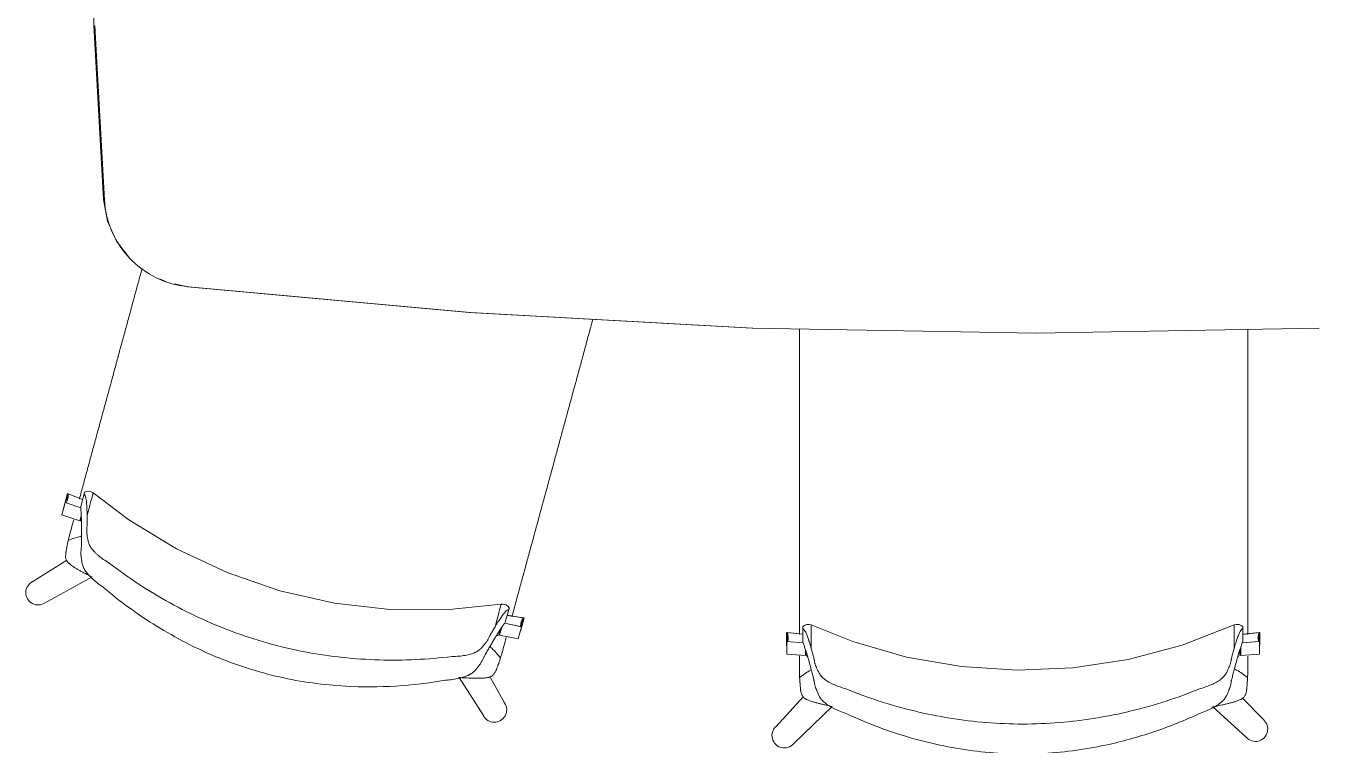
# Model space of a CAD drawing. Header units: millimetres. Extents: x 90978 to 295199, y -4084 to 97293.
# Drawn here: x 173574 to 174944, y 17569 to 18330 of the extents above; entities that cross this region are included whole.
import ezdxf

# ---------------------------------------------------------------- set-up
doc = ezdxf.new("R2010")
doc.units = ezdxf.units.MM
doc.header["$MEASUREMENT"] = 0
doc.layers.get('0').update_dxf_attribs({"linetype": 'CONTINUOUS'})
for name, color, linetype, lineweight in [('A-DETL-THIN', 8, 'CONTINUOUS', 9), ('G-IMPT', 8, 'CONTINUOUS', 9), ('I-FURN', 8, 'CONTINUOUS', 9)]:
    doc.layers.add(name, color=color, linetype=linetype, lineweight=lineweight)

# ---------------------------------------------------------------- blocks, each defined once
blk = doc.blocks.new('Synergy Type 3 - Desk Type 3_dwg_Family - 580997-310579-_3D_-V225-Level 0')
at = {"layer": 'G-IMPT'}
for p, q in [((-619.8, 2126.9), (-435.6, 2137.1)), ((-438.9, 2135.9), (-435.6, 2137.1)), ((-435.6, 2137.1), (-251.1, 2140.5)), ((-642.5, 2122.6), (-619.8, 2126.9)), ((-621.1, 2125.7), (-619.8, 2126.9)), ((-681.9, 2099.1), (-663.6, 2113.1)), ((-663.7, 2112.9), (-663.6, 2113.1)), ((-663.6, 2113.1), (-642.5, 2122.6)), ((-706.7, 2060.6), (-703.5, 2067.2)), ((-708.8, 2051.5), (-711.9, 2038.1)), ((-711.9, 2038.1), (-739.2, 1739.6)), ((-711.9, 2038.1), (-711.3, 2039.6)), ((-739.2, 1739.6), (-755.6, 1440.2))]:
    blk.add_line(p, q, dxfattribs=at)

msp = doc.modelspace()

# ---------------------------------------------------------------- linework, layer by layer
at = {"layer": 'A-DETL-THIN'}
for p, q in [((173647.2, 18330.5), (173657.4, 18146.2)), ((173746.2, 18054.2), (174044.8, 18026.9)), ((174044.8, 18026.9), (174344.1, 18010.5)), ((174344.1, 18010.5), (174643.8, 18005)), ((174643.8, 18005), (174943.6, 18010.5))]:
    msp.add_line(p, q, dxfattribs=at)
msp.add_arc((173755.1, 18151.7), 97.9, 183.1736, 264.7725, dxfattribs=at)
at = {"layer": 'I-FURN'}
for p, q in [((173618.1, 17835.3), (173614.6, 17822.4)), ((173634.1, 17828.8), (173618.1, 17835.3)), ((173634.1, 17828.8), (173619, 17835)), ((173632.2, 17821.6), (173635.8, 17834.8)), ((173638.3, 17837.5), (173636.3, 17836.8)), ((173640.6, 17837.7), (173638.3, 17837.5)), ((173642.1, 17837.5), (173640.6, 17837.7)), ((173643.9, 17836.9), (173642.1, 17837.5)), ((173645.5, 17835.9), (173643.9, 17836.9)), ((173683.3, 17807.5), (173645.5, 17835.9)), ((173612.3, 17812.9), (173615.8, 17825.8)), ((173615.8, 17825.8), (173632.3, 17820.1)), ((173631.2, 17806.4), (173612.3, 17812.9)), ((173632.7, 17812.1), (173631.2, 17806.4)), ((173632.9, 17809), (173632.1, 17806.1)), ((173733.8, 17776.7), (173683.3, 17807.5)), ((173787.3, 17751.6), (173733.8, 17776.7)), ((173617.6, 17764.9), (173581.4, 17742.1)), ((173843.2, 17732.4), (173787.3, 17751.6)), ((173594.6, 17719.6), (173644.2, 17747)), ((173900.9, 17719.3), (173843.2, 17732.4)), ((173959.7, 17712.6), (173900.9, 17719.3)), ((174018.8, 17712.2), (173959.7, 17712.6)), ((174077.6, 17718.3), (174018.8, 17712.2)), ((174077.6, 17718.3), (174079.4, 17718.3)), ((174079.4, 17718.3), (174081.3, 17717.9)), ((174081.3, 17717.9), (174082.7, 17717.3)), ((174081.8, 17699.2), (174085.4, 17712.4)), ((174082.7, 17717.3), (174084.5, 17716)), ((174084.5, 17716), (174085.9, 17714.4)), ((174075.8, 17685.3), (174078.2, 17693.9)), ((174080.9, 17698), (174098, 17694.6)), ((174080.9, 17697.9), (174098.9, 17694.3)), ((174101.8, 17703.6), (174083.7, 17706.2)), ((174100.9, 17703.8), (174083.8, 17706.4)), ((174098.9, 17694.3), (174095.4, 17681.4)), ((174098.3, 17690.7), (174101.8, 17703.6)), ((174398.5, 17695.7), (174396.7, 17694.5)), ((174400.6, 17696.5), (174398.5, 17695.7)), ((174402.1, 17696.7), (174400.6, 17696.5)), ((174404, 17696.6), (174402.1, 17696.7)), ((174405.8, 17696.1), (174404, 17696.6)), ((174449.7, 17678.6), (174405.8, 17696.1)), ((174853.6, 17696.1), (174798.4, 17674.8)), ((174853.6, 17696.1), (174855.4, 17696.6)), ((174855.4, 17696.6), (174857.3, 17696.7)), ((174857.3, 17696.7), (174858.8, 17696.5)), ((174858.8, 17696.5), (174860.9, 17695.7)), ((174860.9, 17695.7), (174862.7, 17694.5)), ((174074.9, 17685.6), (174076.5, 17691.3)), ((174095.4, 17681.4), (174075.8, 17685.3)), ((174396.7, 17686.2), (174379.5, 17688.3)), ((174379.5, 17688.3), (174379.5, 17674.9)), ((174396.7, 17686.3), (174380.5, 17688.2)), ((174396.7, 17678.8), (174396.7, 17692.4)), ((174862.7, 17678.8), (174862.7, 17692.4)), ((174879.9, 17688.3), (174862.7, 17686.2)), ((174880.8, 17688.2), (174862.7, 17686)), ((174880.8, 17674.9), (174880.8, 17688.2)), ((174379.9, 17678.5), (174397.2, 17677.3)), ((174379.9, 17665.2), (174379.9, 17678.5)), ((174399.8, 17669.7), (174399.8, 17663.8)), ((174400.7, 17666.8), (174400.7, 17663.8)), ((174506.5, 17662.1), (174449.7, 17678.6)), ((174798.4, 17674.8), (174741.3, 17659.6)), ((174859.6, 17663.8), (174859.6, 17669.7)), ((174860.6, 17663.8), (174860.6, 17672.7)), ((174862.2, 17677.3), (174879.5, 17678.5)), ((174862.2, 17677.3), (174880.5, 17678.5)), ((174880.5, 17678.5), (174880.5, 17665.2)), ((174399.8, 17663.8), (174379.9, 17665.2)), ((174564.8, 17652), (174506.5, 17662.1)), ((174623.8, 17648.1), (174564.8, 17652)), ((174741.3, 17659.6), (174682.9, 17650.7)), ((174880.5, 17665.2), (174860.6, 17663.8)), ((174033.1, 17640.6), (174058.6, 17600.3)), ((174081, 17613.5), (174066.3, 17640.2)), ((174682.9, 17650.7), (174623.8, 17648.1)), ((174397.5, 17620.3), (174368.6, 17588.7)), ((174884.5, 17595.9), (174862.3, 17618.7)), ((174387.3, 17570.5), (174427.9, 17609.9)), ((174831.1, 17609.4), (174866.2, 17577.2))]:
    msp.add_line(p, q, dxfattribs=at)
for centre, start, end in [((173587.2, 17730.4), 116.7401, 304.3564), ((174070.2, 17606.2), 206.7636, 34.3798), ((174377.3, 17579), 131.9662, 319.5824), ((174876, 17585.9), 221.9896, 49.6059)]:
    msp.add_arc(centre, 13.1, start, end, dxfattribs=at)
for centre, major_axis, start_param, end_param in [((173600.8, 17834.4), (16.8, -4.6), 6.026179, 6.605675), ((173601.7, 17834.1), (16.8, -4.6), 6.026179, 6.605675), ((173597.3, 17821.5), (16.8, -4.6), 0.238848, 0.322489), ((174115.4, 17694.3), (16.8, -4.6), 2.819103, 3.398599), ((174116.3, 17694), (16.8, -4.6), 2.819103, 3.398599), ((174112.8, 17681.2), (16.8, -4.6), 2.819103, 2.902745), ((174363, 17682.9), (17.4, 0), 6.026179, 6.605675), ((174364, 17682.8), (17.4, 0), 6.026179, 6.605675), ((174896.4, 17682.9), (17.4, 0), 2.819103, 3.398599), ((174897.3, 17682.8), (17.4, 0), 2.819103, 3.398599), ((174363, 17669.5), (17.4, 0), 0.238848, 0.322489), ((174897.3, 17669.5), (17.4, 0), 2.819103, 2.902745)]:
    msp.add_ellipse(centre, major_axis=major_axis, ratio=0.978487, start_param=start_param, end_param=end_param, dxfattribs=at)
for points, knots in [([(173630.8, 17829.4), (173631, 17830), (173631.8, 17833.2), (173633.4, 17838.8), (173635.4, 17846.4), (173637.4, 17853.8), (173640.1, 17863.6), (173643.3, 17875.5), (173646.5, 17887.3), (173649.1, 17896.9), (173651.1, 17904.2), (173653.1, 17911.5), (173655.8, 17921.2), (173659, 17933.2), (173663, 17947.6), (173666.9, 17962.2), (173670.9, 17976.8), (173674.8, 17991.3), (173678.1, 18003.3), (173680.8, 18013.1), (173682.8, 18020.4), (173684.8, 18027.8), (173687.4, 18037.5), (173690.7, 18049.5), (173694, 18061.5), (173696.1, 18069.5), (173697, 18072.7), (173697.2, 18073.4)], [-0.8977274, -0.8977274, -0.8977274, -0.8977274, -0.8928571, -0.875, -0.8571429, -0.8392857, -0.8214286, -0.7857143, -0.75, -0.7321429, -0.7142857, -0.6964286, -0.6785714, -0.6428571, -0.6071429, -0.5714286, -0.5357143, -0.5, -0.4642857, -0.4464286, -0.4285714, -0.4107143, -0.3928571, -0.3571429, -0.3214286, -0.3035714, -0.2984037, -0.2984037, -0.2984037, -0.2984037]), ([(174174.5, 18019.7), (174173.8, 18016.9), (174171.7, 18009.4), (174168.4, 17997.3), (174164.6, 17983.1), (174160.7, 17968.8), (174156.7, 17954.1), (174152.6, 17939.3), (174148.7, 17924.7), (174145.4, 17912.6), (174142.7, 17902.8), (174140.7, 17895.4), (174138.7, 17888.1), (174136.1, 17878.4), (174132.8, 17866.5), (174129.6, 17854.6), (174127, 17845), (174125, 17837.7), (174123, 17830.4), (174120.3, 17820.7), (174117.1, 17808.7), (174113.8, 17796.7), (174111.2, 17786.9), (174109.1, 17779.5), (174107.1, 17772.1), (174104.5, 17762.4), (174101.2, 17750.4), (174097.2, 17735.8), (174093.2, 17720.9), (174090.4, 17710.6), (174088.9, 17705.2), (174088.8, 17704.8)], [-0.8778363, -0.8778363, -0.8778363, -0.8778363, -0.8571429, -0.8214286, -0.7857143, -0.75, -0.7142857, -0.6785714, -0.6428571, -0.6071429, -0.5892857, -0.5714286, -0.5535714, -0.5357143, -0.5, -0.4642857, -0.4464286, -0.4285714, -0.4107143, -0.3928571, -0.3571429, -0.3214286, -0.3035714, -0.2857143, -0.2678571, -0.25, -0.2142857, -0.1785714, -0.1428571, -0.1071429, -0.103964, -0.103964, -0.103964, -0.103964]), ([(174393.3, 17685.9), (174393.3, 17686.6), (174393.3, 17689.9), (174393.3, 17695.7), (174393.3, 17703.5), (174393.3, 17711.2), (174393.3, 17721.3), (174393.3, 17733.7), (174393.3, 17746), (174393.3, 17755.9), (174393.3, 17763.4), (174393.3, 17771.1), (174393.3, 17781.1), (174393.3, 17793.5), (174393.3, 17808.4), (174393.3, 17823.6), (174393.3, 17838.7), (174393.3, 17853.7), (174393.3, 17866.2), (174393.3, 17876.3), (174393.3, 17883.9), (174393.3, 17891.6), (174393.3, 17901.6), (174393.3, 17914), (174393.3, 17926.5), (174393.3, 17936.6), (174393.3, 17944.2), (174393.3, 17951.8), (174393.3, 17961.8), (174393.3, 17974.2), (174393.3, 17988.8), (174393.3, 18000.6), (174393.3, 18007.5), (174393.3, 18009.5)], [-0.8977274, -0.8977274, -0.8977274, -0.8977274, -0.8928571, -0.875, -0.8571429, -0.8392857, -0.8214286, -0.7857143, -0.75, -0.7321429, -0.7142857, -0.6964286, -0.6785714, -0.6428571, -0.6071429, -0.5714286, -0.5357143, -0.5, -0.4642857, -0.4464286, -0.4285714, -0.4107143, -0.3928571, -0.3571429, -0.3214286, -0.3035714, -0.2857143, -0.2678571, -0.25, -0.2142857, -0.1785714, -0.1428571, -0.1282683, -0.1282683, -0.1282683, -0.1282683]), ([(174868, 18009.1), (174868, 18007.3), (174868, 18000.6), (174868, 17989.1), (174868, 17974.4), (174868, 17959.6), (174868, 17944.4), (174868, 17929), (174868, 17913.9), (174868, 17901.3), (174868, 17891.2), (174868, 17883.6), (174868, 17876), (174868, 17865.9), (174868, 17853.6), (174868, 17841.2), (174868, 17831.3), (174868, 17823.7), (174868, 17816.1), (174868, 17806.1), (174868, 17793.7), (174868, 17781.2), (174868, 17771.1), (174868, 17763.5), (174868, 17755.8), (174868, 17745.7), (174868, 17733.2), (174868, 17718.2), (174868, 17702.7), (174868, 17692), (174868, 17686.4), (174868, 17686)], [-0.8699365, -0.8699365, -0.8699365, -0.8699365, -0.8571429, -0.8214286, -0.7857143, -0.75, -0.7142857, -0.6785714, -0.6428571, -0.6071429, -0.5892857, -0.5714286, -0.5535714, -0.5357143, -0.5, -0.4642857, -0.4464286, -0.4285714, -0.4107143, -0.3928571, -0.3571429, -0.3214286, -0.3035714, -0.2857143, -0.2678571, -0.25, -0.2142857, -0.1785714, -0.1428571, -0.1071429, -0.103964, -0.103964, -0.103964, -0.103964]), ([(173635.8, 17835.1), (173635.9, 17835.5), (173636.1, 17836.2), (173636.3, 17836.8), (173636.3, 17836.7), (173636.1, 17836.1), (173635.9, 17835.3), (173635.8, 17834.8)], [0.4171888, 0.4171888, 0.4171888, 0.4171888, 0.5, 0.625, 0.75, 0.875, 1, 1, 1, 1]), ([(173638.9, 17811.8), (173639.7, 17814.7), (173641.1, 17819.9), (173642.8, 17826.1), (173644.1, 17830.6), (173644.8, 17833.2), (173645.1, 17834.6), (173645.3, 17835.3), (173645.5, 17835.8), (173645.5, 17835.9), (173645.5, 17835.9)], [0, 0, 0, 0, 0.1111111, 0.2222222, 0.3333333, 0.4444444, 0.5, 0.5555556, 0.6111111, 0.6625707, 0.6625707, 0.6625707, 0.6625707]), ([(173655.5, 17736.4), (173653.3, 17737.9), (173649.2, 17740.9), (173644.9, 17744.7), (173642, 17747.6), (173640, 17749.8), (173638.5, 17751.6), (173637.6, 17752.8), (173637.1, 17753.5), (173636.8, 17754), (173636.4, 17754.6), (173636, 17755.2), (173635.4, 17756.4), (173634.6, 17758.1), (173634, 17760.1), (173633.5, 17762), (173633.3, 17763.8), (173633, 17765.6), (173632.9, 17767), (173632.8, 17768), (173632.7, 17768.5), (173632.7, 17768.9), (173632.6, 17769.3), (173632.5, 17769.9), (173632.5, 17770.8), (173632.4, 17772), (173632.4, 17773.4), (173632.6, 17775.2), (173632.7, 17776.9), (173632.9, 17778.6), (173632.9, 17779.9), (173633, 17781.2), (173633, 17783), (173633, 17786), (173633, 17790.2), (173633.1, 17794.8), (173633.1, 17799.2), (173633.1, 17803.5), (173633, 17807.4), (173632.9, 17811), (173632.7, 17813.1), (173632.6, 17814.1)], [0, 0, 0, 0, 0.035714, 0.071429, 0.089286, 0.107143, 0.125, 0.133929, 0.138393, 0.142857, 0.147321, 0.151786, 0.160714, 0.178571, 0.196429, 0.214286, 0.232143, 0.25, 0.267857, 0.276786, 0.28125, 0.285714, 0.290179, 0.294643, 0.303571, 0.321429, 0.339286, 0.357143, 0.392857, 0.410714, 0.428571, 0.446429, 0.464286, 0.5, 0.571429, 0.642857, 0.714286, 0.785714, 0.857143, 0.928571, 1, 1, 1, 1]), ([(173638.9, 17811.8), (173639, 17810.2), (173639, 17807.7), (173639, 17804.8), (173639, 17803.2), (173639, 17801.9), (173638.9, 17800.7), (173638.8, 17799.2), (173638.6, 17797.8), (173638.6, 17796.3), (173638.6, 17795.1), (173638.6, 17794), (173638.7, 17793.2), (173638.8, 17792.7), (173638.9, 17792.3), (173638.9, 17791.9), (173639, 17791.4), (173639.2, 17790.5), (173639.3, 17789.1), (173639.6, 17787.3), (173640, 17785.4), (173640.4, 17783.5), (173641.1, 17781.6), (173641.9, 17779.9), (173642.6, 17778.8), (173643, 17778.1), (173643.4, 17777.6), (173643.8, 17777.1), (173644.3, 17776.5), (173645.2, 17775.3), (173646.7, 17773.6), (173648.7, 17771.6), (173651.7, 17768.9), (173656, 17765.6), (173660.1, 17762.9), (173662.3, 17761.6)], [0, 0, 0, 0, 0.125, 0.1875, 0.21875, 0.25, 0.28125, 0.3125, 0.375, 0.40625, 0.4375, 0.46875, 0.484375, 0.492188, 0.5, 0.507812, 0.515625, 0.53125, 0.5625, 0.59375, 0.625, 0.65625, 0.6875, 0.71875, 0.734375, 0.742188, 0.75, 0.757812, 0.765625, 0.78125, 0.8125, 0.84375, 0.875, 0.9375, 1, 1, 1, 1]), ([(173633.4, 17790.2), (173633, 17790.1), (173630.5, 17789.6), (173625.7, 17788.3), (173621.3, 17786.5), (173619, 17785.5)], [0.93933321, 0.93933321, 0.93933321, 0.93933321, 0.94444444, 0.97222222, 1, 1, 1, 1]), ([(173643.8, 17747), (173641.7, 17748.1), (173638.3, 17749.9), (173634.3, 17752), (173632.1, 17753.2), (173630.4, 17754.2), (173628.9, 17755), (173627.5, 17755.9), (173626.1, 17756.7), (173624.6, 17757.7), (173623, 17758.7), (173621.6, 17759.8), (173620.5, 17760.7), (173619.7, 17761.4), (173619.1, 17762), (173618.6, 17762.6), (173617.9, 17763.5), (173617.2, 17764.6), (173616.6, 17766), (173616.3, 17767.3), (173616.2, 17768.6), (173616.3, 17770), (173616.4, 17771.2), (173616.5, 17772.1), (173616.6, 17772.6), (173616.6, 17773), (173616.7, 17773.4), (173616.8, 17773.9), (173616.9, 17774.8), (173617.1, 17776), (173617.3, 17777.2), (173617.5, 17778.2), (173617.7, 17779), (173617.8, 17779.8), (173618.1, 17780.9), (173618.5, 17782.8), (173618.8, 17784.4), (173619, 17785.5)], [0, 0, 0, 0, 0.125, 0.1875, 0.21875, 0.25, 0.28125, 0.3125, 0.34375, 0.375, 0.40625, 0.4375, 0.46875, 0.484375, 0.5, 0.515625, 0.53125, 0.5625, 0.59375, 0.625, 0.65625, 0.6875, 0.71875, 0.734375, 0.742188, 0.75, 0.757812, 0.765625, 0.78125, 0.8125, 0.84375, 0.859375, 0.875, 0.890625, 0.90625, 0.9375, 1, 1, 1, 1]), ([(173662.3, 17761.6), (173672.6, 17753.7), (173693.6, 17738.9), (173737.7, 17712.3), (173796.5, 17685.6), (173871.2, 17665.2), (173935.4, 17658.5), (173987, 17659), (174012.6, 17661.2), (174025.4, 17662.7)], [-1, -1, -1, -1, -0.9, -0.8, -0.6, -0.4, -0.2, -0.1, 0, 0, 0, 0]), ([(174018.5, 17637.6), (174001.1, 17634.6), (173965.9, 17630.5), (173906.9, 17630.2), (173842.4, 17639), (173774.7, 17660.7), (173722.2, 17687.9), (173683.1, 17714.2), (173664.5, 17728.8), (173655.5, 17736.4)], [-1, -1, -1, -1, -0.863636, -0.727273, -0.545455, -0.363636, -0.181818, -0.090909, 0, 0, 0, 0]), ([(174077.6, 17718.3), (174077.6, 17718.3), (174077.5, 17718.2), (174077.4, 17717.7), (174077.1, 17716.8), (174076.6, 17714.9), (174075.6, 17711.1), (174073.7, 17704.1), (174072, 17697.8), (174071, 17694.2)], [0.3374293, 0.3374293, 0.3374293, 0.3374293, 0.3888889, 0.4444444, 0.5138889, 0.5833333, 0.7222222, 0.8611111, 1, 1, 1, 1]), ([(174085.4, 17712.4), (174085.5, 17712.9), (174085.8, 17713.7), (174085.9, 17714.4), (174086, 17714.5), (174085.8, 17713.9), (174085.6, 17713.1), (174085.5, 17712.7)], [0, 0, 0, 0, 0.125, 0.25, 0.375, 0.5, 0.5837817, 0.5837817, 0.5837817, 0.5837817]), ([(174077.6, 17693), (174076.4, 17691.3), (174074.6, 17688.5), (174071.8, 17684), (174069.7, 17680.4), (174067.5, 17676.6), (174065.2, 17672.6), (174063, 17669), (174061.3, 17666), (174060.2, 17664), (174059.4, 17662.5), (174058.6, 17660.9), (174057.9, 17659.4), (174057.1, 17657.8), (174056.4, 17656.6), (174055.8, 17655.5), (174055.3, 17654.8), (174054.9, 17654.4), (174054.7, 17654.1), (174054.4, 17653.7), (174054.1, 17653.3), (174053.5, 17652.5), (174052.7, 17651.4), (174051.6, 17649.9), (174050.4, 17648.5), (174049.1, 17647.1), (174047.5, 17645.7), (174046, 17644.7), (174044.8, 17644), (174044.1, 17643.6), (174043.6, 17643.3), (174043, 17643), (174042.2, 17642.7), (174040.8, 17642.1), (174038.7, 17641.3), (174035.9, 17640.4), (174031.8, 17639.4), (174026.3, 17638.3), (174021.2, 17637.8), (174018.5, 17637.6)], [0, 0, 0, 0, 0.142857, 0.214286, 0.285714, 0.357143, 0.428571, 0.5, 0.535714, 0.571429, 0.589286, 0.607143, 0.642857, 0.660714, 0.678571, 0.696429, 0.705357, 0.709821, 0.714286, 0.71875, 0.723214, 0.732143, 0.75, 0.767857, 0.785714, 0.803571, 0.821429, 0.839286, 0.848214, 0.852679, 0.857143, 0.861607, 0.866071, 0.875, 0.892857, 0.910714, 0.928571, 0.964286, 1, 1, 1, 1]), ([(174025.4, 17662.7), (174028, 17662.8), (174032.9, 17663), (174038.3, 17663.7), (174042.2, 17664.5), (174045, 17665.2), (174047.1, 17665.9), (174048.5, 17666.4), (174049.3, 17666.7), (174049.8, 17667), (174050.4, 17667.2), (174051.1, 17667.6), (174052.3, 17668.2), (174053.8, 17669.3), (174055.4, 17670.6), (174056.8, 17672), (174058, 17673.4), (174059.1, 17674.8), (174060, 17675.9), (174060.6, 17676.6), (174060.9, 17677), (174061.2, 17677.3), (174061.4, 17677.6), (174061.7, 17678), (174062.2, 17678.7), (174062.9, 17679.6), (174063.5, 17680.6), (174064.2, 17682), (174064.7, 17683.3), (174065.4, 17684.7), (174066, 17685.7), (174066.6, 17686.8), (174067.4, 17688.2), (174068.9, 17690.7), (174070.2, 17692.8), (174071, 17694.2)], [0, 0, 0, 0, 0.0625, 0.125, 0.15625, 0.1875, 0.21875, 0.234375, 0.242188, 0.25, 0.257812, 0.265625, 0.28125, 0.3125, 0.34375, 0.375, 0.40625, 0.4375, 0.46875, 0.484375, 0.492188, 0.5, 0.507812, 0.515625, 0.53125, 0.5625, 0.59375, 0.625, 0.6875, 0.71875, 0.75, 0.78125, 0.8125, 0.875, 1, 1, 1, 1]), ([(174396.7, 17692.8), (174396.7, 17693.2), (174396.7, 17693.9), (174396.7, 17694.6), (174396.7, 17694.5), (174396.7, 17693.8), (174396.7, 17693), (174396.7, 17692.4)], [0.4171888, 0.4171888, 0.4171888, 0.4171888, 0.5, 0.625, 0.75, 0.875, 1, 1, 1, 1]), ([(174405.8, 17671.1), (174405.8, 17674.1), (174405.8, 17679.5), (174405.8, 17685.9), (174405.8, 17690.6), (174405.8, 17693.3), (174405.8, 17694.7), (174405.8, 17695.2), (174405.8, 17695.4)], [0, 0, 0, 0, 0.1111111, 0.2222222, 0.3333333, 0.4444444, 0.5, 0.5555556, 0.5555556, 0.5555556, 0.5555556]), ([(174853.6, 17695.4), (174853.6, 17695.1), (174853.6, 17694.5), (174853.6, 17692.5), (174853.6, 17688.6), (174853.6, 17681.4), (174853.6, 17674.9), (174853.6, 17671.1)], [0.4444444, 0.4444444, 0.4444444, 0.4444444, 0.5138889, 0.5833333, 0.7222222, 0.8611111, 1, 1, 1, 1]), ([(174862.7, 17692.4), (174862.7, 17693), (174862.7, 17693.8), (174862.7, 17694.5), (174862.7, 17694.6), (174862.7, 17693.9), (174862.7, 17693.2), (174862.7, 17692.8)], [0, 0, 0, 0, 0.125, 0.25, 0.375, 0.5, 0.5837817, 0.5837817, 0.5837817, 0.5837817]), ([(174072.3, 17684.7), (174072.8, 17684.8), (174073.7, 17685.1), (174074.5, 17685.5), (174075, 17685.7)], [-0.5281276, -0.5281276, -0.5281276, -0.5281276, -0.3333333, -0.1189454, -0.1189454, -0.1189454, -0.1189454]), ([(174076.6, 17660.9), (174075.2, 17662.9), (174072.3, 17666.7), (174068.5, 17670.6), (174066.2, 17672.7), (174065.5, 17673.3)], [0, 0, 0, 0, 0.02777778, 0.05555556, 0.06696683, 0.06696683, 0.06696683, 0.06696683]), ([(174441.6, 17602.7), (174439, 17603.6), (174434.3, 17605.4), (174429.2, 17607.9), (174425.6, 17610), (174423.1, 17611.5), (174421.2, 17612.9), (174420, 17613.8), (174419.4, 17614.4), (174418.9, 17614.8), (174418.4, 17615.2), (174417.9, 17615.8), (174416.9, 17616.7), (174415.7, 17618.2), (174414.6, 17619.9), (174413.7, 17621.6), (174412.9, 17623.3), (174412.3, 17625), (174411.7, 17626.3), (174411.4, 17627.2), (174411.2, 17627.7), (174411, 17628.1), (174410.8, 17628.5), (174410.7, 17629), (174410.3, 17629.8), (174410, 17631), (174409.6, 17632.3), (174409.3, 17634.1), (174409, 17635.8), (174408.7, 17637.4), (174408.4, 17638.7), (174408.1, 17640), (174407.6, 17641.7), (174406.9, 17644.7), (174405.8, 17648.7), (174404.6, 17653.2), (174403.4, 17657.4), (174402.3, 17661.5), (174401.2, 17665.3), (174400.2, 17668.7), (174399.5, 17670.7), (174399.1, 17671.7)], [0, 0, 0, 0, 0.035714, 0.071429, 0.089286, 0.107143, 0.125, 0.133929, 0.138393, 0.142857, 0.147321, 0.151786, 0.160714, 0.178571, 0.196429, 0.214286, 0.232143, 0.25, 0.267857, 0.276786, 0.28125, 0.285714, 0.290179, 0.294643, 0.303571, 0.321429, 0.339286, 0.357143, 0.392857, 0.410714, 0.428571, 0.446429, 0.464286, 0.5, 0.571429, 0.642857, 0.714286, 0.785714, 0.857143, 0.928571, 1, 1, 1, 1]), ([(174405.8, 17671.1), (174406.3, 17669.6), (174406.9, 17667.2), (174407.7, 17664.4), (174408.1, 17662.8), (174408.4, 17661.6), (174408.7, 17660.4), (174409, 17659), (174409.2, 17657.5), (174409.5, 17656), (174409.8, 17654.9), (174410.2, 17653.8), (174410.5, 17653.1), (174410.7, 17652.6), (174410.9, 17652.3), (174411, 17651.9), (174411.2, 17651.4), (174411.6, 17650.6), (174412.2, 17649.3), (174412.9, 17647.6), (174413.7, 17645.9), (174414.7, 17644.2), (174415.9, 17642.5), (174417.1, 17641.1), (174418, 17640.2), (174418.6, 17639.7), (174419.1, 17639.3), (174419.6, 17638.9), (174420.2, 17638.4), (174421.4, 17637.5), (174423.3, 17636.3), (174425.8, 17634.9), (174429.4, 17633.1), (174434.4, 17631), (174439.1, 17629.5), (174441.6, 17628.8)], [0, 0, 0, 0, 0.125, 0.1875, 0.21875, 0.25, 0.28125, 0.3125, 0.375, 0.40625, 0.4375, 0.46875, 0.484375, 0.492188, 0.5, 0.507812, 0.515625, 0.53125, 0.5625, 0.59375, 0.625, 0.65625, 0.6875, 0.71875, 0.734375, 0.742188, 0.75, 0.757812, 0.765625, 0.78125, 0.8125, 0.84375, 0.875, 0.9375, 1, 1, 1, 1]), ([(174860.3, 17671.7), (174859.6, 17669.8), (174858.5, 17666.5), (174857.1, 17661.5), (174856, 17657.4), (174854.8, 17653.2), (174853.6, 17648.7), (174852.5, 17644.7), (174851.7, 17641.3), (174851.1, 17639.2), (174850.7, 17637.4), (174850.4, 17635.8), (174850.1, 17634.1), (174849.8, 17632.3), (174849.4, 17631), (174849.1, 17629.8), (174848.7, 17629), (174848.6, 17628.5), (174848.4, 17628.1), (174848.2, 17627.7), (174848, 17627.2), (174847.7, 17626.3), (174847.1, 17625), (174846.5, 17623.3), (174845.7, 17621.6), (174844.8, 17619.9), (174843.7, 17618.2), (174842.5, 17616.7), (174841.5, 17615.8), (174841, 17615.2), (174840.5, 17614.8), (174840, 17614.4), (174839.4, 17613.8), (174838.1, 17612.9), (174836.3, 17611.5), (174833.8, 17610), (174830.2, 17607.9), (174825.1, 17605.4), (174820.4, 17603.6), (174817.8, 17602.7)], [0, 0, 0, 0, 0.142857, 0.214286, 0.285714, 0.357143, 0.428571, 0.5, 0.535714, 0.571429, 0.589286, 0.607143, 0.642857, 0.660714, 0.678571, 0.696429, 0.705357, 0.709821, 0.714286, 0.71875, 0.723214, 0.732143, 0.75, 0.767857, 0.785714, 0.803571, 0.821429, 0.839286, 0.848214, 0.852679, 0.857143, 0.861607, 0.866071, 0.875, 0.892857, 0.910714, 0.928571, 0.964286, 1, 1, 1, 1]), ([(174817.8, 17628.8), (174820.3, 17629.5), (174825, 17631), (174830, 17633.1), (174833.6, 17634.9), (174836.1, 17636.3), (174838, 17637.5), (174839.2, 17638.4), (174839.8, 17638.9), (174840.3, 17639.3), (174840.8, 17639.7), (174841.4, 17640.2), (174842.3, 17641.1), (174843.5, 17642.5), (174844.7, 17644.2), (174845.7, 17645.9), (174846.5, 17647.6), (174847.2, 17649.3), (174847.8, 17650.6), (174848.2, 17651.4), (174848.4, 17651.9), (174848.5, 17652.3), (174848.7, 17652.6), (174848.9, 17653.1), (174849.2, 17653.8), (174849.6, 17654.9), (174849.9, 17656), (174850.2, 17657.5), (174850.4, 17659), (174850.7, 17660.4), (174851, 17661.6), (174851.3, 17662.8), (174851.7, 17664.4), (174852.5, 17667.2), (174853.1, 17669.6), (174853.6, 17671.1)], [0, 0, 0, 0, 0.0625, 0.125, 0.15625, 0.1875, 0.21875, 0.234375, 0.242188, 0.25, 0.257812, 0.265625, 0.28125, 0.3125, 0.34375, 0.375, 0.40625, 0.4375, 0.46875, 0.484375, 0.492188, 0.5, 0.507812, 0.515625, 0.53125, 0.5625, 0.59375, 0.625, 0.6875, 0.71875, 0.75, 0.78125, 0.8125, 0.875, 1, 1, 1, 1]), ([(174076.6, 17660.9), (174076.3, 17659.9), (174075.8, 17658.3), (174075.2, 17656.5), (174074.8, 17655.4), (174074.5, 17654.6), (174074.3, 17653.9), (174073.9, 17652.9), (174073.5, 17651.8), (174073.1, 17650.6), (174072.8, 17649.8), (174072.6, 17649.3), (174072.4, 17648.9), (174072.3, 17648.6), (174072.1, 17648.1), (174071.7, 17647.3), (174071.2, 17646.2), (174070.5, 17645), (174069.8, 17643.9), (174068.8, 17642.9), (174067.7, 17642), (174066.5, 17641.4), (174065.5, 17641), (174064.7, 17640.7), (174063.9, 17640.5), (174062.9, 17640.3), (174061.4, 17640.1), (174059.6, 17639.9), (174057.8, 17639.8), (174056, 17639.7), (174054.3, 17639.7), (174052.7, 17639.7), (174051, 17639.7), (174049.1, 17639.8), (174046.5, 17639.8), (174042, 17640), (174038.2, 17640.2), (174035.8, 17640.3)], [0, 0, 0, 0, 0.0625, 0.09375, 0.109375, 0.125, 0.140625, 0.15625, 0.1875, 0.21875, 0.234375, 0.242188, 0.25, 0.257812, 0.265625, 0.28125, 0.3125, 0.34375, 0.375, 0.40625, 0.4375, 0.46875, 0.484375, 0.5, 0.515625, 0.53125, 0.5625, 0.59375, 0.625, 0.65625, 0.6875, 0.71875, 0.75, 0.78125, 0.8125, 0.875, 1, 1, 1, 1]), ([(174406.2, 17648.8), (174405.8, 17648.6), (174403.5, 17647.4), (174399.2, 17644.9), (174395.4, 17642.1), (174393.5, 17640.5)], [0.93933321, 0.93933321, 0.93933321, 0.93933321, 0.94444444, 0.97222222, 1, 1, 1, 1]), ([(174427.6, 17609.9), (174425.2, 17610.4), (174421.5, 17611.2), (174417, 17612.2), (174414.6, 17612.8), (174412.7, 17613.3), (174411.1, 17613.7), (174409.5, 17614.1), (174407.9, 17614.6), (174406.2, 17615.1), (174404.4, 17615.7), (174402.7, 17616.4), (174401.4, 17616.9), (174400.4, 17617.4), (174399.7, 17617.8), (174399.1, 17618.3), (174398.2, 17618.9), (174397.2, 17619.8), (174396.3, 17621), (174395.7, 17622.2), (174395.3, 17623.5), (174394.9, 17624.8), (174394.7, 17626), (174394.6, 17626.9), (174394.5, 17627.4), (174394.5, 17627.8), (174394.4, 17628.2), (174394.4, 17628.7), (174394.3, 17629.6), (174394.1, 17630.8), (174394.1, 17632), (174394, 17633.1), (174393.9, 17633.9), (174393.9, 17634.7), (174393.8, 17635.8), (174393.7, 17637.7), (174393.6, 17639.4), (174393.5, 17640.5)], [0, 0, 0, 0, 0.125, 0.1875, 0.21875, 0.25, 0.28125, 0.3125, 0.34375, 0.375, 0.40625, 0.4375, 0.46875, 0.484375, 0.5, 0.515625, 0.53125, 0.5625, 0.59375, 0.625, 0.65625, 0.6875, 0.71875, 0.734375, 0.742188, 0.75, 0.757812, 0.765625, 0.78125, 0.8125, 0.84375, 0.859375, 0.875, 0.890625, 0.90625, 0.9375, 1, 1, 1, 1]), ([(174867.8, 17640.5), (174867.7, 17639.4), (174867.6, 17637.7), (174867.5, 17635.8), (174867.4, 17634.7), (174867.4, 17633.9), (174867.3, 17633.1), (174867.3, 17632), (174867.2, 17630.8), (174867, 17629.6), (174866.9, 17628.7), (174866.9, 17628.2), (174866.8, 17627.8), (174866.8, 17627.4), (174866.7, 17626.9), (174866.6, 17626), (174866.4, 17624.8), (174866, 17623.5), (174865.6, 17622.2), (174865, 17621), (174864.1, 17619.8), (174863.1, 17618.9), (174862.2, 17618.3), (174861.6, 17617.8), (174860.9, 17617.4), (174859.9, 17616.9), (174858.6, 17616.4), (174856.9, 17615.7), (174855.1, 17615.1), (174853.4, 17614.6), (174851.8, 17614.1), (174850.2, 17613.7), (174848.6, 17613.3), (174846.7, 17612.8), (174844.3, 17612.2), (174839.8, 17611.2), (174836.1, 17610.4), (174833.7, 17609.9)], [0, 0, 0, 0, 0.0625, 0.09375, 0.109375, 0.125, 0.140625, 0.15625, 0.1875, 0.21875, 0.234375, 0.242188, 0.25, 0.257812, 0.265625, 0.28125, 0.3125, 0.34375, 0.375, 0.40625, 0.4375, 0.46875, 0.484375, 0.5, 0.515625, 0.53125, 0.5625, 0.59375, 0.625, 0.65625, 0.6875, 0.71875, 0.75, 0.78125, 0.8125, 0.875, 1, 1, 1, 1]), ([(174867.8, 17640.5), (174865.9, 17642.1), (174862.1, 17644.9), (174857.4, 17647.7), (174854.6, 17649.1), (174853.8, 17649.4)], [0, 0, 0, 0, 0.02777778, 0.05555556, 0.06696683, 0.06696683, 0.06696683, 0.06696683]), ([(174441.6, 17628.8), (174453.5, 17623.9), (174477.7, 17615.1), (174527.3, 17601), (174591, 17590.7), (174668.4, 17590.7), (174732.2, 17601), (174781.7, 17615.1), (174805.9, 17623.9), (174817.8, 17628.8)], [-1, -1, -1, -1, -0.9, -0.8, -0.6, -0.4, -0.2, -0.1, 0, 0, 0, 0]), ([(174817.8, 17602.7), (174801.8, 17595.2), (174768.9, 17582.1), (174712, 17566.3), (174647.5, 17557.8), (174576.5, 17560.9), (174518.7, 17573.4), (174474, 17588.6), (174452.3, 17597.7), (174441.6, 17602.7)], [-1, -1, -1, -1, -0.863636, -0.727273, -0.545455, -0.363636, -0.181818, -0.090909, 0, 0, 0, 0])]:
    msp.add_open_spline(points, degree=3, knots=knots, dxfattribs=at)
for points in [[(173635.8, 17834.8), (173636.1, 17834.5), (173636.8, 17833.5), (173637.7, 17831.1), (173638.3, 17827.6), (173638.6, 17823.1), (173638.9, 17817.9), (173639, 17813.9), (173638.9, 17811.8)], [(173632.6, 17814.1), (173632.6, 17815.5), (173632.4, 17818.1), (173632.3, 17820.5), (173632.2, 17821.6)], [(173619.9, 17789.2), (173621.5, 17795.2), (173623.1, 17801.3), (173624.8, 17807.5)], [(173619, 17785.5), (173619.2, 17786.1), (173619.4, 17787.3), (173619.7, 17788.6), (173619.9, 17789.2)], [(174071, 17694.2), (174072, 17696), (174074.1, 17699.4), (174077, 17703.8), (174079.6, 17707.4), (174081.9, 17710.2), (174083.9, 17711.9), (174084.9, 17712.3), (174085.4, 17712.4)], [(174081.8, 17699.2), (174081.2, 17698.3), (174079.8, 17696.3), (174078.3, 17694.1), (174077.6, 17693)], [(174082.8, 17682.8), (174081.1, 17676.5), (174079.5, 17670.5), (174077.9, 17664.6)], [(174396.7, 17692.4), (174397.1, 17692.2), (174398, 17691.5), (174399.5, 17689.4), (174401, 17686.1), (174402.5, 17681.9), (174404.2, 17677), (174405.3, 17673.1), (174405.8, 17671.1)], [(174853.6, 17671.1), (174854.1, 17673.1), (174855.2, 17677), (174856.9, 17681.9), (174858.4, 17686.1), (174859.9, 17689.4), (174861.4, 17691.5), (174862.3, 17692.2), (174862.7, 17692.4)], [(174399.1, 17671.7), (174398.7, 17673), (174397.9, 17675.4), (174397.1, 17677.7), (174396.7, 17678.8)], [(174862.7, 17678.8), (174862.3, 17677.7), (174861.5, 17675.4), (174860.7, 17673), (174860.3, 17671.7)], [(174077.9, 17664.6), (174077.7, 17664), (174077.2, 17662.7), (174076.8, 17661.5), (174076.6, 17660.9)], [(174393.3, 17644.3), (174393.3, 17650.5), (174393.3, 17656.8), (174393.3, 17663.3)], [(174400.9, 17663), (174401.3, 17662.8), (174401.6, 17662.5), (174402, 17662.2)], [(174858.1, 17662.8), (174858.3, 17662.9), (174858.4, 17663), (174858.5, 17663)], [(174868, 17663.2), (174868, 17656.7), (174868, 17650.4), (174868, 17644.3)], [(174032.1, 17640.6), (174033.3, 17640.5), (174034.5, 17640.4), (174035.8, 17640.3)], [(174035.8, 17640.3), (174034.6, 17640.4), (174033.3, 17640.5), (174032.1, 17640.6)], [(174393.5, 17640.5), (174393.5, 17641.1), (174393.4, 17642.4), (174393.4, 17643.7), (174393.3, 17644.3)], [(174868, 17644.3), (174867.9, 17643.7), (174867.9, 17642.4), (174867.8, 17641.1), (174867.8, 17640.5)], [(174830.1, 17609.2), (174831.3, 17609.4), (174832.5, 17609.6), (174833.7, 17609.9)], [(174833.7, 17609.9), (174832.5, 17609.6), (174831.3, 17609.4), (174830.1, 17609.2)]]:
    msp.add_open_spline(points, degree=3, dxfattribs=at)

# ---------------------------------------------------------------- block references
at = {"rotation": 90.00000000000007}
msp.add_blockref('Synergy Type 3 - Desk Type 3_dwg_Family - 580997-310579-_3D_-V225-Level 0', (175783.3, 18766.1), dxfattribs=at)
msp.add_blockref('Synergy Type 3 - Desk Type 3_dwg_Family - 580997-310579-_3D_-V225-Level 0', (175783.3, 18766.1), dxfattribs=at)

doc.saveas('drawing.dxf')
